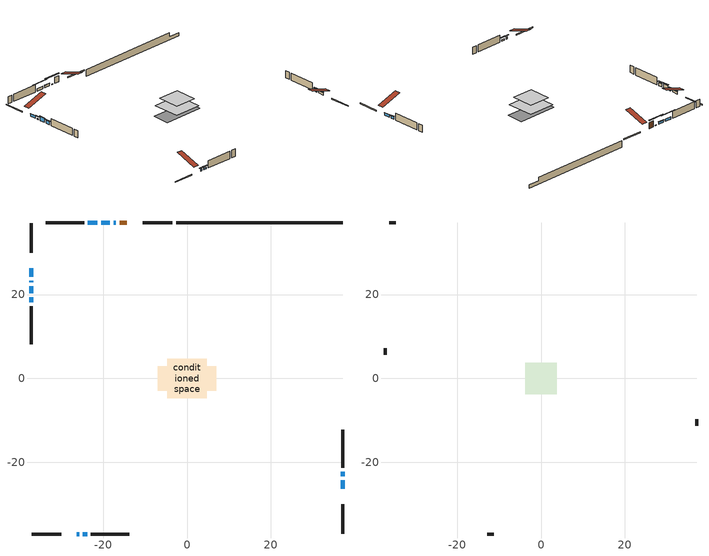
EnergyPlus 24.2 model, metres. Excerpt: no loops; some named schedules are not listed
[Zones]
conditioned space
 floor adiabatic (AdiabaticFloorConstruction): -4.69,-4.69 -4.69,4.69 4.69,4.69 4.69,-4.69 z0.92
 floor foundation (Slab1 construction): -6.98,-2.92 -6.98,2.92 6.98,2.92 6.98,-2.92 z-1.37
 wall outside (RimJoist1 construction): -3.52,37.03 -10.57,37.03 / -37.03,-37.03 -29.98,-37.03 / -37.03,37.03 -37.03,29.98 / 37.03,-37.03 37.03,-29.98 z0.92:1.22
 wall outside (AdiabaticWallConstruction 1): -14.34,37.03 -16.03,37.03 z0.92:2.95
 wall outside (AdiabaticWallConstruction): -16.96,37.03 -17.47,37.03 z0.92:1.08; -18.4,37.03 -20.43,37.03 / -37.03,26.22 -37.03,24.18 / 37.03,-26.22 37.03,-24.18 / -21.36,37.03 -23.6,37.03 z0.92:1.73; -37.03,23.26 -37.03,22.94 z0.92:1.24; -37.03,22.01 -37.03,20.28 z0.92:2.29; -37.03,19.35 -37.03,18.13 z0.92:1.94; 37.03,-23.26 37.03,-22.24 z0.92:1.78; -26.22,-37.03 -25.7,-37.03 z0.92:1.68; -24.78,-37.03 -23.81,-37.03 z0.92:1.53
 wall outside (Wall1 construction): -24.52,37.03 -33.63,37.03 / -22.88,-37.03 -13.78,-37.03 / -37.03,17.2 -37.03,8.1 / 37.03,-21.31 37.03,-12.21 z0.92:3.36
 wall foundation (FoundationWall1 construction): -2.59,37.03,-1.37 -2.59,37.03,0.92 33.07,37.03,0.92 33.07,37.03,-0.33 37.03,37.03,-0.33 37.03,37.03,-1.37
 window (WindowConstruction 6): -16.96,37.03 -17.47,37.03 z0.92:1.07
 window (WindowConstruction 8): -18.4,37.03 -20.43,37.03 z0.92:1.73
 window (WindowConstruction 9): -37.03,26.21 -37.03,24.18 z0.92:1.73
 window (WindowConstruction 10): 37.03,-26.21 37.03,-24.18 z0.92:1.73
 window (WindowConstruction 7): -37.03,23.26 -37.03,22.94 z0.92:1.24
 window (WindowConstruction): -21.36,37.03 -23.59,37.03 z0.92:1.73
 window (WindowConstruction 1): -37.03,22.01 -37.03,20.28 z0.92:2.29
 window (WindowConstruction 2): -37.03,19.35 -37.03,18.13 z0.92:1.93
 window (WindowConstruction 3): 37.03,-23.26 37.03,-22.24 z0.92:1.78
 window (WindowConstruction 4): -26.21,-37.03 -25.71,-37.03 z0.92:1.68
 window (WindowConstruction 5): -24.78,-37.03 -23.81,-37.03 z0.92:1.53
 door (Door): -14.34,37.03 -16.03,37.03 z0.92:2.95
 ceiling adiabatic (AdiabaticFloorConstruction): 4.69,-4.69 4.69,4.69 -4.69,4.69 -4.69,-4.69 z0.92
attic - vented
 floor to conditioned space (Floor1 construction Reversed): -3.72,-3.72 -3.72,3.72 3.72,3.72 3.72,-3.72 z3.36
 wall outside (Wall2 construction): -34.56,37.03 -36.1,37.03 / -12.85,-37.03 -11.3,-37.03 / -37.03,7.17 -37.03,5.63 / 37.03,-11.28 37.03,-9.74 z0.92:3.36
 roof outside (Roof1 construction): -13.41,37.03,3.36 -13.41,29.77,5.78 -11.5,29.77,5.78 -11.5,37.03,3.36; -27.14,-37.03,3.36 -27.14,-29.77,5.78 -29.06,-29.77,5.78 -29.06,-37.03,3.36; -37.03,27.14,3.36 -29.77,27.14,5.78 -29.77,29.06,5.78 -37.03,29.06,3.36; 37.03,-27.14,3.36 29.77,-27.14,5.78 29.77,-29.06,5.78 37.03,-29.06,3.36
shading: -20.21,37.03 -14.22,37.03 -14.22,37.27 -20.21,37.27 z3.81; -20.49,37.03 -18.34,37.03 -18.34,37.15 -20.49,37.15 z1.79; -37.03,24.12 -37.03,26.28 -37.15,26.28 -37.15,24.12 z1.79; 37.03,-24.12 37.03,-26.28 37.15,-26.28 37.15,-24.12 z1.79; -37.03,22.18 -37.03,24.01 -37.18,24.01 -37.18,22.18 z2; -25.42,37.03 -19.53,37.03 -19.53,37.27 -25.42,37.27 z3.56; -37.03,20.07 -37.03,22.22 -37.33,22.22 -37.33,20.07 z2.5; -37.03,17.76 -37.03,19.72 -37.33,19.72 -37.33,17.76 z2.3; 37.03,-22.06 37.03,-23.44 37.33,-23.44 37.33,-22.06 z1.96; -25.25,-37.03 -26.67,-37.03 -26.67,-37.27 -25.25,-37.27 z2.14; -23.2,-37.03 -25.39,-37.03 -25.39,-37.27 -23.2,-37.27 z2.14
[Building]
Building 1: Terrain=Suburbs
[Site:Location]
Sault Ste Marie AP_ON: Latitude {deg}=46.49; Longitude {deg}=-84.51; Time Zone {hr}=-5; Elevation {m}=192; Keep Site Location Information=Yes
[Site:GroundTemperature:Shallow]
0.840846, -1.16074, -1.32103, -0.371179, 3.44196, 7.23733, 10.5277, 12.6121, 12.7892, 11.0939, 7.8874, 4.20846
[Site:WaterMainsTemperature]
Calculation Method=Schedule; Temperature Schedule=mains temperature schedule
[Material] Roughness=Rough; Thermal Absorptance=0.9
Name | Thickness {m} | Conductivity {W/m-K} | Density {kg/m3} | Specific Heat {J/kg-K} | Solar Absorptance | Visible Absorptance
asphalt or fiberglass shingles | 0.00635 | 0.162714 | 1121.4 | 1465.45 | 0.95 | 0.95
ceiling loosefill ins | 0.0846667 | 0.0480833 | 16.02 | 1046.75 | 0.7 | 0.7
ceiling stud and cavity | 0.1397 | 0.102768 | 65.682 | 1177.47 | 0.7 | 0.7
concrete 4.0 in. | 0.1016 | 1.803125 | 2242.8 | 837.4 | 0.7 | 0.7
concrete 8.0 in. | 0.2032 | 1.803125 | 2242.8 | 837.4 | 0.7 | 0.7
door material | 0.04445 | 0.053851 | 512.64 | 1214.23 | 0.7 | 0.7
exterior vertical ins | 0.0457286 | 0.029427 | 32.04 | 1214.23 | 0.7 | 0.7
floor covering | 0.0127 | 0.0433444 | 54.468 | 1339.84 | 0.6 | 0.6
floor rigid ins; wall rigid ins 1 | 0.512978 | 0.029427 | 32.04 | 1214.23 | 0.7 | 0.7
floor stud and cavity | 0.1397 | 1.75129 | 37.0049 | 1207.88 | 0.7 | 0.7
furniture material conditioned space 1 | 0.1524 | 0.115458 | 640.8 | 1214.23 | 0.6 | 0.6
gypsum board | 0.0127 | 0.160291 | 801 | 837.4 | 0.6 | 0.6
gypsum board 1 | 0.0127 | 0.160291 | 801 | 837.4 | 0.7 | 0.7
osb sheathing 0.5 in. | 0.0127 | 0.115458 | 512.64 | 1214.23 | 0.7 | 0.7
osb sheathing 0.75 in. | 0.01905 | 0.115458 | 512.64 | 1214.23 | 0.7 | 0.7
osb sheathing 2.0 in. | 0.0508 | 0.115458 | 512.64 | 1214.23 | 0.7 | 0.7
rim joist rigid ins; wall rigid ins | 0.051816 | 0.029427 | 32.04 | 1214.23 | 0.7 | 0.7
rim joist stud and cavity | 0.0508 | 0.0597829 | 125.044 | 1163.47 | 0.6 | 0.6
wall stud and cavity | 0.1397 | 0.22224 | 139.0536 | 1170.24 | 0.7 | 0.7
wall stud and cavity 1 | 0.0889 | 6.1454 | 50.32683 | 1063.81 | 0.6 | 0.6
wall stud and cavity 2 | 0.0889 | 0.380278 | 52.3479 | 1209.89 | 0.7 | 0.7
wall stud and cavity 3 | 0.0889 | 0.391764 | 83.0341 | 1211.67 | 0.7 | 0.7
wood siding | 0.0254 | 0.102417 | 544.68 | 1172.36 | 0.84 | 0.84
wood siding 1 | 0.00254 | 0.102417 | 544.68 | 1172.36 | 0.84 | 0.84
wood siding 2; wood siding 3; wood siding 4 | 0.0254 | 0.102417 | 544.68 | 1172.36 | 0.7 | 0.7
[WindowMaterial:SimpleGlazingSystem]
Name | U-Factor {W/m2-K} | Solar Heat Gain Coefficient
WindowMaterial | 2.66355 | 0.49
WindowMaterial 1 | 2.45346 | 0.59
WindowMaterial 2 | 2.617558 | 0.52
WindowMaterial 3 | 2.67661 | 0.48
WindowMaterial 4 | 2.81061 | 0.39
WindowMaterial 5 | 2.73509 | 0.44
WindowMaterial 6 | 3.000823 | 0.3
WindowMaterial 7 | 2.90941 | 0.41
WindowMaterial 8 | 2.68399 | 0.48
[Construction]
AdiabaticFloorConstruction: floor stud and cavity, floor rigid ins, osb sheathing 0.75 in., floor covering
AdiabaticWallConstruction: wood siding 3, wall rigid ins 1, wall stud and cavity 2, gypsum board
AdiabaticWallConstruction 1: wood siding 4, wall rigid ins 1, wall stud and cavity 2, gypsum board
Door: door material
Floor1 construction Reversed: gypsum board, ceiling stud and cavity, ceiling loosefill ins
FoundationWall1 construction: concrete 8.0 in., gypsum board 1
furniture construction conditioned space 1: furniture material conditioned space 1
PartitionWallConstruction: gypsum board, wall stud and cavity 3, gypsum board
RimJoist1 construction: wood siding 2, rim joist rigid ins, osb sheathing 2.0 in., rim joist stud and cavity
Roof1 construction: asphalt or fiberglass shingles
Slab1 construction: concrete 4.0 in.
Wall1 construction: wood siding, wall rigid ins, osb sheathing 0.5 in., wall stud and cavity, gypsum board
Wall2 construction: wood siding 1, wall stud and cavity 1
WindowConstruction: WindowMaterial
WindowConstruction 1: WindowMaterial 1
WindowConstruction 10; WindowConstruction 8; WindowConstruction 9: WindowMaterial 8
WindowConstruction 2: WindowMaterial 2
WindowConstruction 3: WindowMaterial 3
WindowConstruction 4: WindowMaterial 4
WindowConstruction 5: WindowMaterial 5
WindowConstruction 6: WindowMaterial 6
WindowConstruction 7: WindowMaterial 7
[Zone] Multiplier=1; Part of Total Floor Area=Yes
Name | Volume {m3}
attic - vented | 21.7916
conditioned space | 419.5
[Space]
Name | Zone | Volume {m3}
attic - vented 1 | attic - vented | 21.7916
conditioned space 1 | conditioned space | 419.5
[ZoneInfiltration:EffectiveLeakageArea]
infil attic - vented 1: Zone or Space=attic - vented 1; Schedule=Always On Discrete; Effective Air Leakage Area {cm2}=2183.61; Stack Coefficient=0.000337756; Wind Coefficient=1.24171e-05
[ZoneMixing]
whole house fan mix: Zone or Space=attic - vented; Schedule=Always On Continuous; Design Flow Rate Calculation Method=Flow/Zone; Design Flow Rate {m3/s}=0; Source Zone or Space=conditioned space
[SurfaceProperty:ExposedFoundationPerimeter]
Slab1: Exposed Perimeter Calculation Method=TotalExposedPerimeter; Total Exposed Perimeter {m}=39.624
[InternalMass] Zone or ZoneList=conditioned space; Space or SpaceList=conditioned space 1
Name | Construction | Surface Area {m2}
furniture mass conditioned space 1 | furniture construction conditioned space 1 | 67.7999
partition wall mass | PartitionWallConstruction | 169.5
[Lights]
interior lighting: Zone or ZoneList or Space or SpaceList=conditioned space 1; Schedule=interior lighting schedule; Design Level Calculation Method=LightingLevel; Lighting Level {W}=343.2; Return Air Fraction=0; Fraction Radiant=0.6; Fraction Visible=0.2; Fraction Replaceable=1
[People]
occupants: Zone or ZoneList or Space or SpaceList=conditioned space 1; Number of People Schedule=occupants schedule; Number of People Calculation Method=People; Number of People=3; Fraction Radiant=0.314171; Sensible Heat Fraction=0.56303; Activity Level Schedule=occupants activity schedule; Carbon Dioxide Generation Rate {m3/s-W}=0; Enable ASHRAE 55 Comfort Warnings=No; Mean Radiant Temperature Calculation Type=EnclosureAveraged
[ElectricEquipment] Zone or ZoneList or Space or SpaceList=conditioned space 1; Design Level Calculation Method=EquipmentLevel
Name | Schedule | Design Level {W} | Fraction Latent | Fraction Radiant | Fraction Lost
clothes dryer | clothes dryer schedule | 140.772 | 0.015 | 0.081 | 0.85
clothes washer | clothes washer schedule | 32.1985 | 0.03 | 0.162 | 0.7
cooking range | cooking range schedule | 215.147 | 0.08 | 0.432 | 0.2
dishwasher | dishwasher schedule | 66.8632 | 0.3 | 0.18 | 0.4
fridge | fridge schedule | 72.9452 | 0 | 0.6 | 0
mech vent bath fan 0 | mech vent bath fan 0 schedule | 50.2 | 0 | 0 | 1
mech vent house fan | mech vent house fan schedule | 0 | 0 | 0 | 1
mech vent house fan cfis | mech vent house fan cfis schedule | 0 | 0 | 0 | 0
misc plug loads | misc plug loads schedule | 494.7 | 0.045 | 0.513 | 0.1
whole house fan | Always On Discrete | 0 | 0 | 0 | 1
[OtherEquipment] Zone or ZoneList or Space or SpaceList=conditioned space 1; Design Level Calculation Method=EquipmentLevel
Name | Fuel Type | Schedule | Design Level {W} | Fraction Latent | Fraction Radiant | Fraction Lost
clothes dryer 1 | Electricity | clothes dryer schedule | 0 | 0.015 | 0.081 | 0.85
cooking range 1 | Electricity | cooking range schedule | 0 | 0.08 | 0.432 | 0.2
general water use latent | None | general water use schedule | 62.594 | 1 | 0 | 0
general water use sensible | None | general water use schedule | -61.6891 | 0 | 0.6 | 0
mech vent house fan latent load | None | Always On Discrete | 0 | 1 | 0 | 0
mech vent house fan sensible load | None | Always On Discrete | 0 | 0 | 0 | 0
water heater energy adjustment1 | NaturalGas | Always On Discrete | 0.01 | 0 | 0 | 1
[ZoneInfiltration:DesignFlowRate] Zone or ZoneList or Space or SpaceList=conditioned space 1; Schedule=Always On Discrete; Design Flow Rate Calculation Method=Flow/Zone; Design Flow Rate {m3/s}=0
infil flow; natural vent flow; whole house fan flow
[AvailabilityManager:Scheduled]
central ac and furnace airloop Availability Manager: Schedule=Always On Discrete
[Foundation:Kiva]
Foundation Kiva 1: Initial Indoor Air Temperature {C}=20; Wall Height Above Grade {m}=0.919978; Wall Depth Below Slab {m}=0.2032; Custom Block Material Name 1=exterior vertical ins; Custom Block Depth 1 {m}=2.28999; Custom Block X Position 1 {m}=0.2159; Custom Block Z Position 1 {m}=0
[Foundation:Kiva:Settings]
Soil Conductivity {W/m-K}=0.849921; Soil Density {kg/m3}=1842.3; Soil Specific Heat {J/kg-K}=418.7; Ground Solar Absorptivity=0.9; Ground Thermal Absorptivity=0.9; Ground Surface Roughness {m}=0.03; Far-Field Width {m}=40; Deep-Ground Boundary Condition=ZeroFlux; Deep-Ground Depth {m}=40; Minimum Cell Dimension {m}=0.2; Maximum Cell Growth Coefficient=3; Simulation Timestep=Timestep
[Exterior:Lights]
exterior lighting: Schedule=exterior lighting schedule; Design Level {W}=75.6
[EnergyManagementSystem:GlobalVariable]
central_ac_and_furnace_airloop_Fan_RTF
infil_program_Qfan
infil_program_Qinf
natural_vent_program_Qnv
natural_vent_program_Qwhf
[EnergyManagementSystem:Sensor]
Name | Output:Variable or Output:Meter Index Key | Output:Variable or Output:Meter
airflow_gain | infil flow | Infiltration Sensible Heat Gain Energy
airflow_gain_1 | natural vent flow | Infiltration Sensible Heat Gain Energy
airflow_gain_2 | whole house fan flow | Infiltration Sensible Heat Gain Energy
airflow_loss | infil flow | Infiltration Sensible Heat Loss Energy
airflow_loss_1 | natural vent flow | Infiltration Sensible Heat Loss Energy
airflow_loss_2 | whole house fan flow | Infiltration Sensible Heat Loss Energy
clg_load_cond |  | Cooling:EnergyTransfer:Zone:CONDITIONED SPACE
clg_sp_s; clg_sp_s_1 | cooling setpoint | Schedule Value
clothes_dryer_exhaust_0_sch_s | clothes dryer exhaust 0 schedule | Schedule Value
cool_season | cooling season schedule | Schedule Value
htg_load_cond |  | Heating:EnergyTransfer:Zone:CONDITIONED SPACE
htg_sp_s; htg_sp_s_1 | heating setpoint | Schedule Value
ig_ee_conv | clothes dryer | Electric Equipment Convective Heating Energy
ig_ee_conv_2 | cooking range | Electric Equipment Convective Heating Energy
ig_ee_conv_4 | fridge | Electric Equipment Convective Heating Energy
ig_ee_conv_5 | misc plug loads | Electric Equipment Convective Heating Energy
ig_ee_conv_6 | whole house fan | Electric Equipment Convective Heating Energy
ig_ee_rad | clothes dryer | Electric Equipment Radiant Heating Energy
ig_ee_rad_2 | cooking range | Electric Equipment Radiant Heating Energy
ig_ee_rad_4 | fridge | Electric Equipment Radiant Heating Energy
ig_ee_rad_5 | misc plug loads | Electric Equipment Radiant Heating Energy
ig_ee_rad_6 | whole house fan | Electric Equipment Radiant Heating Energy
ig_lgt_conv | interior lighting | Lights Convective Heating Energy
ig_lgt_rad | interior lighting | Lights Radiant Heating Energy
ig_lgt_vis | interior lighting | Lights Visible Radiation Heating Energy
ig_oe_conv | clothes dryer 1 | Other Equipment Convective Heating Energy
ig_oe_conv_1 | cooking range 1 | Other Equipment Convective Heating Energy
ig_oe_conv_2 | general water use latent | Other Equipment Convective Heating Energy
ig_oe_conv_3 | general water use sensible | Other Equipment Convective Heating Energy
ig_oe_conv_4 | water heater energy adjustment1 | Other Equipment Convective Heating Energy
ig_oe_rad | clothes dryer 1 | Other Equipment Radiant Heating Energy
ig_oe_rad_1 | cooking range 1 | Other Equipment Radiant Heating Energy
ig_oe_rad_2 | general water use latent | Other Equipment Radiant Heating Energy
ig_oe_rad_3 | general water use sensible | Other Equipment Radiant Heating Energy
ig_oe_rad_4 | water heater energy adjustment1 | Other Equipment Radiant Heating Energy
ig_ppl_conv | occupants | People Convective Heating Energy
ig_ppl_rad | occupants | People Radiant Heating Energy
im_conv | furniture mass conditioned space 1 | Surface Inside Face Convection Heat Gain Energy
im_conv_1 | partition wall mass | Surface Inside Face Convection Heat Gain Energy
im_ig | furniture mass conditioned space 1 | Surface Inside Face Internal Gains Radiation Heat Gain Energy
im_ig_1 | partition wall mass | Surface Inside Face Internal Gains Radiation Heat Gain Energy
im_lgt | furniture mass conditioned space 1 | Surface Inside Face Lights Radiation Heat Gain Energy
im_lgt_1 | partition wall mass | Surface Inside Face Lights Radiation Heat Gain Energy
im_sol | furniture mass conditioned space 1 | Surface Inside Face Solar Radiation Heat Gain Energy
im_sol_1 | partition wall mass | Surface Inside Face Solar Radiation Heat Gain Energy
im_surf | furniture mass conditioned space 1 | Surface Inside Face Net Surface Thermal Radiation Heat Gain Energy
im_surf_1 | partition wall mass | Surface Inside Face Net Surface Thermal Radiation Heat Gain Energy
mech_vent_bath_fan_0_sch_s | mech vent bath fan 0 schedule | Schedule Value
mv_conv | mech vent bath fan 0 | Electric Equipment Convective Heating Energy
mv_conv_1 | mech vent house fan | Electric Equipment Convective Heating Energy
mv_conv_2 | mech vent house fan cfis | Electric Equipment Convective Heating Energy
mv_conv_3 | mech vent house fan latent load | Other Equipment Convective Heating Energy
mv_conv_4 | mech vent house fan sensible load | Other Equipment Convective Heating Energy
mv_rad | mech vent bath fan 0 | Electric Equipment Radiant Heating Energy
mv_rad_1 | mech vent house fan | Electric Equipment Radiant Heating Energy
mv_rad_2 | mech vent house fan cfis | Electric Equipment Radiant Heating Energy
mv_rad_3 | mech vent house fan latent load | Other Equipment Radiant Heating Energy
mv_rad_4 | mech vent house fan sensible load | Other Equipment Radiant Heating Energy
natural_vent_s | natural vent schedule | Schedule Value
out_pb_s |  | Site Outdoor Air Barometric Pressure
out_wt_s |  | Site Outdoor Air Humidity Ratio
site_vw_s |  | Site Wind Speed
ss_back_out | Window1 | Surface Window Shortwave from Zone Back Out Window Heat Transfer Rate
ss_back_out_1 | Window10 | Surface Window Shortwave from Zone Back Out Window Heat Transfer Rate
ss_back_out_10 | Window9 | Surface Window Shortwave from Zone Back Out Window Heat Transfer Rate
ss_back_out_2 | Window12 | Surface Window Shortwave from Zone Back Out Window Heat Transfer Rate
ss_back_out_3 | Window14 | Surface Window Shortwave from Zone Back Out Window Heat Transfer Rate
ss_back_out_4 | Window2 | Surface Window Shortwave from Zone Back Out Window Heat Transfer Rate
ss_back_out_5 | Window3 | Surface Window Shortwave from Zone Back Out Window Heat Transfer Rate
ss_back_out_6 | Window5 | Surface Window Shortwave from Zone Back Out Window Heat Transfer Rate
ss_back_out_7 | Window6 | Surface Window Shortwave from Zone Back Out Window Heat Transfer Rate
ss_back_out_8 | Window7 | Surface Window Shortwave from Zone Back Out Window Heat Transfer Rate
ss_back_out_9 | Window8 | Surface Window Shortwave from Zone Back Out Window Heat Transfer Rate
ss_conv | Door1 | Surface Inside Face Convection Heat Gain Energy
ss_conv_1 | Window1 | Surface Inside Face Convection Heat Gain Energy
ss_conv_10 | Window8 | Surface Inside Face Convection Heat Gain Energy
ss_conv_11 | Window9 | Surface Inside Face Convection Heat Gain Energy
ss_conv_2 | Window10 | Surface Inside Face Convection Heat Gain Energy
ss_conv_3 | Window12 | Surface Inside Face Convection Heat Gain Energy
ss_conv_4 | Window14 | Surface Inside Face Convection Heat Gain Energy
ss_conv_5 | Window2 | Surface Inside Face Convection Heat Gain Energy
ss_conv_6 | Window3 | Surface Inside Face Convection Heat Gain Energy
ss_conv_7 | Window5 | Surface Inside Face Convection Heat Gain Energy
ss_conv_8 | Window6 | Surface Inside Face Convection Heat Gain Energy
ss_conv_9 | Window7 | Surface Inside Face Convection Heat Gain Energy
ss_ig | Door1 | Surface Inside Face Internal Gains Radiation Heat Gain Energy
ss_ig_1 | Window1 | Surface Inside Face Internal Gains Radiation Heat Gain Energy
ss_ig_10 | Window8 | Surface Inside Face Internal Gains Radiation Heat Gain Energy
ss_ig_11 | Window9 | Surface Inside Face Internal Gains Radiation Heat Gain Energy
ss_ig_2 | Window10 | Surface Inside Face Internal Gains Radiation Heat Gain Energy
ss_ig_3 | Window12 | Surface Inside Face Internal Gains Radiation Heat Gain Energy
ss_ig_4 | Window14 | Surface Inside Face Internal Gains Radiation Heat Gain Energy
ss_ig_5 | Window2 | Surface Inside Face Internal Gains Radiation Heat Gain Energy
ss_ig_6 | Window3 | Surface Inside Face Internal Gains Radiation Heat Gain Energy
ss_ig_7 | Window5 | Surface Inside Face Internal Gains Radiation Heat Gain Energy
ss_ig_8 | Window6 | Surface Inside Face Internal Gains Radiation Heat Gain Energy
ss_ig_9 | Window7 | Surface Inside Face Internal Gains Radiation Heat Gain Energy
ss_lgt | Door1 | Surface Inside Face Lights Radiation Heat Gain Energy
ss_sol | Door1 | Surface Inside Face Solar Radiation Heat Gain Energy
ss_surf | Door1 | Surface Inside Face Net Surface Thermal Radiation Heat Gain Energy
ss_surf_1 | Window1 | Surface Inside Face Net Surface Thermal Radiation Heat Gain Energy
ss_surf_10 | Window8 | Surface Inside Face Net Surface Thermal Radiation Heat Gain Energy
ss_surf_11 | Window9 | Surface Inside Face Net Surface Thermal Radiation Heat Gain Energy
ss_surf_2 | Window10 | Surface Inside Face Net Surface Thermal Radiation Heat Gain Energy
ss_surf_3 | Window12 | Surface Inside Face Net Surface Thermal Radiation Heat Gain Energy
ss_surf_4 | Window14 | Surface Inside Face Net Surface Thermal Radiation Heat Gain Energy
ss_surf_5 | Window2 | Surface Inside Face Net Surface Thermal Radiation Heat Gain Energy
ss_surf_6 | Window3 | Surface Inside Face Net Surface Thermal Radiation Heat Gain Energy
ss_surf_7 | Window5 | Surface Inside Face Net Surface Thermal Radiation Heat Gain Energy
ss_surf_8 | Window6 | Surface Inside Face Net Surface Thermal Radiation Heat Gain Energy
ss_surf_9 | Window7 | Surface Inside Face Net Surface Thermal Radiation Heat Gain Energy
ss_trans_in | Window1 | Surface Window Transmitted Solar Radiation Rate
ss_trans_in_1 | Window10 | Surface Window Transmitted Solar Radiation Rate
ss_trans_in_10 | Window9 | Surface Window Transmitted Solar Radiation Rate
ss_trans_in_2 | Window12 | Surface Window Transmitted Solar Radiation Rate
ss_trans_in_3 | Window14 | Surface Window Transmitted Solar Radiation Rate
ss_trans_in_4 | Window2 | Surface Window Transmitted Solar Radiation Rate
ss_trans_in_5 | Window3 | Surface Window Transmitted Solar Radiation Rate
ss_trans_in_6 | Window5 | Surface Window Transmitted Solar Radiation Rate
ss_trans_in_7 | Window6 | Surface Window Transmitted Solar Radiation Rate
ss_trans_in_8 | Window7 | Surface Window Transmitted Solar Radiation Rate
ss_trans_in_9 | Window8 | Surface Window Transmitted Solar Radiation Rate
ss_trans_out | Window1 | Surface Inside Face Initial Transmitted Diffuse Transmitted Out Window Solar Radiation Rate
ss_trans_out_1 | Window10 | Surface Inside Face Initial Transmitted Diffuse Transmitted Out Window Solar Radiation Rate
ss_trans_out_10 | Window9 | Surface Inside Face Initial Transmitted Diffuse Transmitted Out Window Solar Radiation Rate
ss_trans_out_2 | Window12 | Surface Inside Face Initial Transmitted Diffuse Transmitted Out Window Solar Radiation Rate
ss_trans_out_3 | Window14 | Surface Inside Face Initial Transmitted Diffuse Transmitted Out Window Solar Radiation Rate
ss_trans_out_4 | Window2 | Surface Inside Face Initial Transmitted Diffuse Transmitted Out Window Solar Radiation Rate
ss_trans_out_5 | Window3 | Surface Inside Face Initial Transmitted Diffuse Transmitted Out Window Solar Radiation Rate
ss_trans_out_6 | Window5 | Surface Inside Face Initial Transmitted Diffuse Transmitted Out Window Solar Radiation Rate
ss_trans_out_7 | Window6 | Surface Inside Face Initial Transmitted Diffuse Transmitted Out Window Solar Radiation Rate
ss_trans_out_8 | Window7 | Surface Inside Face Initial Transmitted Diffuse Transmitted Out Window Solar Radiation Rate
ss_trans_out_9 | Window8 | Surface Inside Face Initial Transmitted Diffuse Transmitted Out Window Solar Radiation Rate
s_conv | Floor1 | Surface Inside Face Convection Heat Gain Energy
s_conv_1 | FoundationWall1 | Surface Inside Face Convection Heat Gain Energy
s_conv_10 | Wall1:180 | Surface Inside Face Convection Heat Gain Energy
s_conv_11 | Wall1:270 | Surface Inside Face Convection Heat Gain Energy
s_conv_12 | Wall1:90 | Surface Inside Face Convection Heat Gain Energy
s_conv_2 | inferred conditioned ceiling | Surface Inside Face Convection Heat Gain Energy
s_conv_3 | inferred conditioned floor | Surface Inside Face Convection Heat Gain Energy
s_conv_4 | RimJoist1:0 | Surface Inside Face Convection Heat Gain Energy
s_conv_5 | RimJoist1:180 | Surface Inside Face Convection Heat Gain Energy
s_conv_6 | RimJoist1:270 | Surface Inside Face Convection Heat Gain Energy
s_conv_7 | RimJoist1:90 | Surface Inside Face Convection Heat Gain Energy
s_conv_8 | Slab1 | Surface Inside Face Convection Heat Gain Energy
s_conv_9 | Wall1:0 | Surface Inside Face Convection Heat Gain Energy
s_ig | Floor1 | Surface Inside Face Internal Gains Radiation Heat Gain Energy
s_ig_1 | FoundationWall1 | Surface Inside Face Internal Gains Radiation Heat Gain Energy
s_ig_10 | Wall1:180 | Surface Inside Face Internal Gains Radiation Heat Gain Energy
s_ig_11 | Wall1:270 | Surface Inside Face Internal Gains Radiation Heat Gain Energy
s_ig_12 | Wall1:90 | Surface Inside Face Internal Gains Radiation Heat Gain Energy
s_ig_2 | inferred conditioned ceiling | Surface Inside Face Internal Gains Radiation Heat Gain Energy
s_ig_3 | inferred conditioned floor | Surface Inside Face Internal Gains Radiation Heat Gain Energy
s_ig_4 | RimJoist1:0 | Surface Inside Face Internal Gains Radiation Heat Gain Energy
s_ig_5 | RimJoist1:180 | Surface Inside Face Internal Gains Radiation Heat Gain Energy
s_ig_6 | RimJoist1:270 | Surface Inside Face Internal Gains Radiation Heat Gain Energy
s_ig_7 | RimJoist1:90 | Surface Inside Face Internal Gains Radiation Heat Gain Energy
s_ig_8 | Slab1 | Surface Inside Face Internal Gains Radiation Heat Gain Energy
s_ig_9 | Wall1:0 | Surface Inside Face Internal Gains Radiation Heat Gain Energy
